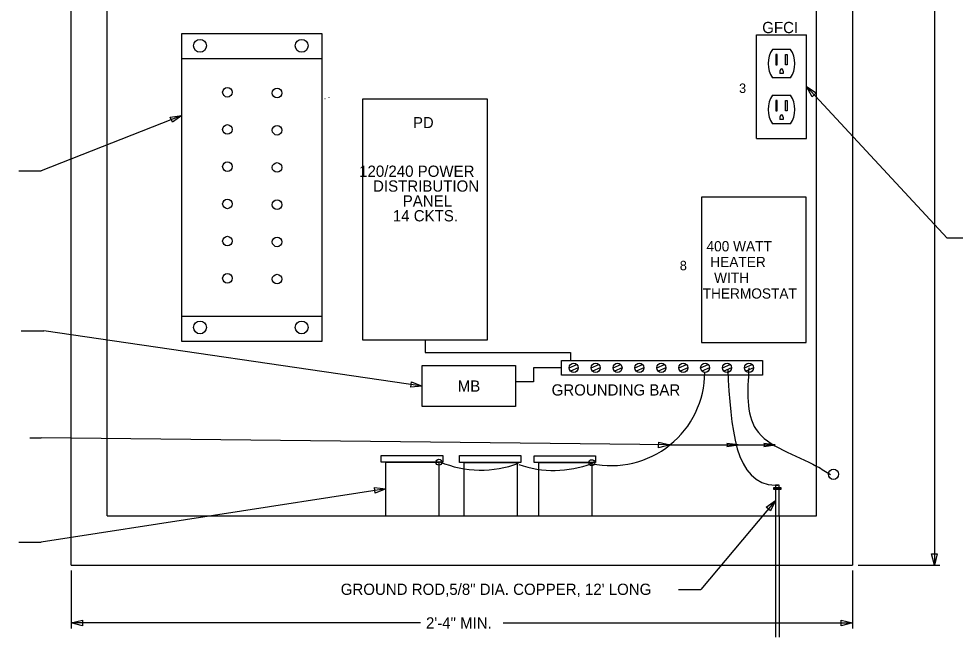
# Model space of a CAD drawing. Extents: x 507342 to 704973, y 495655 to 704964.
# Drawn here: x 507817.3 to 508092.2, y 495889.5 to 496071 of the extents above; entities that cross this region are included whole.
import ezdxf

# ---------------------------------------------------------------- set-up
doc = ezdxf.new("R2010")
doc.units = 0
doc.layers.add('1', color=7, linetype='Continuous')

msp = doc.modelspace()

# ---------------------------------------------------------------- linework, layer by layer
at = {"layer": '1'}
for p, q in [((507832.71, 495910.72), (507832.71, 496257.26)), ((508062.05, 496257.26), (508062.05, 495910.72)), ((507843.29, 495925.16), (507843.29, 496213.94)), ((508051.52, 495925.16), (508051.52, 496210.3)), ((508086.1, 496080.69), (508086.1, 495910.72)), ((508033.92, 496066.25), (508048.55, 496066.25)), ((508033.92, 496035.86), (508033.92, 496066.25)), ((508048.55, 496035.86), (508048.55, 496066.25)), ((508038.59, 496062.02), (508043.88, 496062.02)), ((507865.24, 496059.34), (507906.26, 496059.34)), ((508040.74, 496055.6), (508040.74, 496054.9)), ((508041.72, 496055.6), (508041.72, 496054.9)), ((508043.88, 496053.67), (508038.59, 496053.67)), ((508041.72, 496054.9), (508040.74, 496054.9)), ((508048.55, 496051.06), (508089.82, 496006.62)), ((507907.2, 496047.61), (507907.31, 496047.61)), ((507907.2, 496047.61), (507907.2, 496047.61)), ((507907.2, 496047.61), (507907.2, 496047.61)), ((507908.42, 496047.82), (507908.43, 496047.83)), ((507908.42, 496047.82), (507908.44, 496047.82)), ((507908.43, 496047.82), (507908.42, 496047.82)), ((508038.59, 496048.55), (508043.88, 496048.55)), ((507865.2, 496042.57), (507823.93, 496026.4)), ((508040.74, 496042.13), (508040.74, 496041.46)), ((508041.72, 496042.13), (508041.72, 496041.46)), ((508043.88, 496040.2), (508038.59, 496040.2)), ((508041.72, 496041.46), (508040.74, 496041.46)), ((508033.92, 496035.86), (508048.55, 496035.86)), ((507817.33, 496026.4), (507823.93, 496026.4)), ((507918.22, 496012.06), (507918.22, 496012.06)), ((508096.42, 496006.62), (508089.82, 496006.62)), ((507865.24, 495983.75), (507906.26, 495983.75)), ((507818.08, 495979.47), (507824.68, 495979.47)), ((507935.78, 495963.22), (507824.68, 495979.47)), ((507936.59, 495976.74), (507936.59, 495973.1)), ((507936.59, 495973.1), (507979.3, 495973.1)), ((507979.3, 495973.1), (507979.3, 495970.73)), ((507972.5, 495968.58), (507968.39, 495968.58)), ((507968.39, 495968.58), (507968.39, 495964.47)), ((507976.61, 495968.58), (507972.5, 495968.58)), ((507978.94, 495968.58), (507981.17, 495969.56)), ((507981.56, 495968.58), (507979.32, 495967.61)), ((507985.36, 495968.58), (507987.6, 495969.56)), ((507987.99, 495968.58), (507985.75, 495967.61)), ((507991.79, 495968.58), (507994.03, 495969.56)), ((507994.41, 495968.58), (507992.18, 495967.61)), ((507998.22, 495968.58), (508000.46, 495969.56)), ((508000.84, 495968.58), (507998.6, 495967.61)), ((508004.65, 495968.58), (508006.88, 495969.56)), ((508007.27, 495968.58), (508005.03, 495967.61)), ((508011.07, 495968.58), (508013.31, 495969.56)), ((508013.7, 495968.58), (508011.46, 495967.61)), ((508017.5, 495968.58), (508019.74, 495969.56)), ((508020.12, 495968.58), (508017.89, 495967.61)), ((508023.93, 495968.58), (508026.17, 495969.56)), ((508026.55, 495968.58), (508024.31, 495967.61)), ((508030.36, 495968.58), (508032.59, 495969.56)), ((508032.98, 495968.58), (508030.74, 495967.61)), ((507968.39, 495964.47), (507963.1, 495964.47)), ((507820.63, 495948.05), (507823.93, 495948.05)), ((508008.48, 495945.93), (507823.93, 495948.05)), ((508008.48, 495945.93), (508028.52, 495945.93)), ((508028.52, 495945.93), (508039.34, 495945.93)), ((507925.12, 495925.34), (507925.12, 495940.87)), ((507925.12, 495940.87), (507940.65, 495940.87)), ((507940.65, 495940.87), (507940.65, 495925.34)), ((507948.06, 495925.3), (507948.06, 495940.83)), ((507948.06, 495940.83), (507963.59, 495940.83)), ((507963.59, 495940.83), (507963.59, 495925.3)), ((507969.98, 495925.22), (507969.98, 495940.75)), ((507969.98, 495940.75), (507985.51, 495940.75)), ((507985.51, 495940.75), (507985.51, 495925.22)), ((507925.12, 495933.11), (507823.93, 495917.46)), ((508038.97, 495933.39), (508039.01, 495933.43)), ((508038.97, 495933.18), (508039.23, 495933.43)), ((508038.97, 495933.07), (508039.33, 495933.43)), ((508038.97, 495932.86), (508039.45, 495933.34)), ((508039.45, 495932.97), (508039.92, 495933.43)), ((508039.45, 495932.86), (508040.02, 495933.43)), ((508039.53, 495932.84), (508040.13, 495933.43)), ((508039.57, 495932.84), (508040.17, 495933.43)), ((508039.85, 495932.84), (508040.45, 495933.43)), ((508040.06, 495932.84), (508040.57, 495933.34)), ((508040.17, 495932.84), (508040.57, 495933.23)), ((508040.57, 495933.34), (508040.66, 495933.43)), ((508040.57, 495932.92), (508041.04, 495933.39)), ((508040.59, 495932.84), (508041.04, 495933.29)), ((508040.7, 495932.84), (508041.04, 495933.18)), ((508040.81, 495932.84), (508041.04, 495933.08)), ((508040.91, 495932.84), (508041.04, 495932.97)), ((508041.02, 495932.84), (508041.04, 495932.86)), ((508039.45, 495929.65), (508017.59, 495903.54)), ((507843.29, 495925.16), (508051.52, 495925.16)), ((508039.45, 495925.19), (508039.45, 495889.53)), ((508040.57, 495925.19), (508040.57, 495889.53)), ((507817.33, 495917.46), (507823.93, 495917.46)), ((507832.71, 495910.72), (508062.05, 495910.72)), ((508063.7, 495910.72), (508087.75, 495910.72)), ((507832.71, 495909.07), (507832.71, 495892.08)), ((508062.05, 495909.07), (508062.05, 495892.08)), ((508010.99, 495903.54), (508017.59, 495903.54)), ((507935.22, 495893.73), (507832.71, 495893.73)), ((507959.54, 495893.73), (508062.05, 495893.73))]:
    msp.add_line(p, q, dxfattribs=at)
for points in [[(507865.24, 496066.67), (507906.26, 496066.67), (507906.26, 495976.33), (507865.24, 495976.33)], [(508039.53, 496057.48), (508040, 496057.48), (508040, 496060.47), (508039.53, 496060.47)], [(508042.92, 496057.48), (508042.45, 496057.48), (508042.45, 496060.47), (508042.92, 496060.47)], [(508050.19, 496048.08), (508048.55, 496051.06), (508051.4, 496049.2)], [(507918.22, 495976.74), (507954.96, 495976.74), (507954.96, 496047.37), (507918.22, 496047.37)], [(508039.53, 496044.01), (508040, 496044.01), (508040, 496046.98), (508039.53, 496046.98)], [(508042.92, 496044.01), (508042.45, 496044.01), (508042.45, 496046.98), (508042.92, 496046.98)], [(507861.83, 496042.14), (507865.2, 496042.57), (507862.43, 496040.6)], [(508017.78, 495976), (508048.48, 495976), (508048.48, 496018.61), (508017.78, 496018.61)], [(507976.61, 495970.73), (508035.63, 495970.73), (508035.63, 495966.43), (507976.61, 495966.43)], [(507935.78, 495969.24), (507963.1, 495969.24), (507963.1, 495957.19), (507935.78, 495957.19)], [(507932.63, 495964.51), (507935.78, 495963.22), (507932.39, 495962.88)], [(508005.19, 495946.79), (508008.48, 495945.93), (508005.17, 495945.14)], [(508028.52, 495945.93), (508025.22, 495946.4), (508025.57, 495945.93), (508025.22, 495945.46)], [(508028.52, 495945.93), (508025.22, 495946.4), (508025.57, 495945.93), (508025.22, 495945.46)], [(508039.34, 495945.93), (508036.03, 495946.4), (508036.39, 495945.93), (508036.03, 495945.46)], [(508039.34, 495945.93), (508036.03, 495946.4), (508036.39, 495945.93), (508036.03, 495945.46)], [(507923.75, 495942.89), (507941.79, 495942.89), (507941.79, 495940.87), (507923.75, 495940.87)], [(507946.68, 495942.85), (507964.72, 495942.85), (507964.72, 495940.83), (507946.68, 495940.83)], [(507968.61, 495942.77), (507986.64, 495942.77), (507986.64, 495940.75), (507968.61, 495940.75)], [(507921.74, 495933.42), (507925.12, 495933.11), (507921.99, 495931.79)], [(508038.97, 495933.43), (508041.04, 495933.43), (508041.04, 495932.84), (508038.97, 495932.84)], [(508039.45, 495925.19), (508040.57, 495925.19), (508040.57, 495934.11), (508039.45, 495934.11)], [(508036.7, 495927.65), (508039.45, 495929.65), (508037.97, 495926.59)], [(508086.93, 495914.02), (508086.1, 495910.72), (508085.28, 495914.02)], [(507836.01, 495892.91), (507832.71, 495893.73), (507836.01, 495894.56)], [(508058.75, 495894.56), (508062.05, 495893.73), (508058.75, 495892.91)]]:
    msp.add_lwpolyline(points, close=True, dxfattribs=at)
for centre, radius in [((507870.55, 496063.04), 1.88), ((507900.39, 496063.04), 1.88), ((507878.6, 496049.42), 1.41), ((507893.16, 496049.18), 1.41), ((507878.6, 496038.5), 1.41), ((507893.16, 496038.27), 1.41), ((507878.6, 496027.59), 1.41), ((507893.16, 496027.35), 1.41), ((507878.6, 496016.67), 1.41), ((507893.16, 496016.43), 1.41), ((507878.6, 496005.75), 1.41), ((507893.16, 496005.51), 1.41), ((507878.6, 495994.83), 1.41), ((507893.16, 495994.6), 1.41), ((507870.55, 495980.42), 1.88), ((507900.39, 495980.42), 1.88), ((507940.65, 495940.87), 0.875), ((507940.65, 495940.87), 5.3286460452790905e-14), ((507985.53, 495940.75), 0.875), ((508056.48, 495937.33), 1.5)]:
    msp.add_circle(centre, radius, dxfattribs=at)
for centre, radius, start, end in [((507991.31, 495967.29), 27.4, 257.7534, 359.8191), ((507953.02, 495969.78), 31.22, 247.2327, 290.6838), ((507974.4, 495969.69), 31.22, 250.7721, 290.8216)]:
    msp.add_arc(centre, radius, start, end, dxfattribs=at)
for centre, major_axis, start_param, end_param in [((508041.63, 496057.83), (0, -5.91), 3.928313, 5.49694), ((508040.83, 496057.83), (0, -5.91), 0.786246, 2.354872), ((508041.23, 496055.59), (0, -0.676), 1.570106, 4.713842), ((508041.63, 496044.35), (0, -5.91), 3.928313, 5.49694), ((508040.83, 496044.35), (0, -5.91), 0.786246, 2.354872), ((508041.23, 496042.11), (0, -0.676), 1.570106, 4.713842)]:
    msp.add_ellipse(centre, major_axis=major_axis, ratio=0.728875, start_param=start_param, end_param=end_param, dxfattribs=at)
for centre in [(507980.25, 495968.58), (507986.68, 495968.58), (507993.1, 495968.58), (507999.53, 495968.58), (508005.96, 495968.58), (508012.38, 495968.58), (508018.81, 495968.58), (508025.24, 495968.58), (508031.67, 495968.58)]:
    msp.add_ellipse(centre, major_axis=(0, 1.38), ratio=0.94971, dxfattribs=at)
for points in [[(508025.43, 495968.09), (508039.45, 495934.11), (508040.17, 495934.11)], [(508031.67, 495968.58), (508033.76, 495950.51), (508051.64, 495939.67), (508055.63, 495937.25)]]:
    msp.add_spline(points, degree=3, dxfattribs=at)

# ---------------------------------------------------------------- texts
msp.add_text('GFCI', height=3.3, rotation=360, dxfattribs=at).set_placement((508035.57, 496066.76))
for s, height, p in [('3', 2.78, (508028.77, 496049.2)), ('PD', 3.24, (507933.1, 496038.9)), (' 120/240 POWER ', 3.2997, (507916.03, 496024.6)), ('DISTRIBUTION', 3.2997, (507921.34, 496020.25)), ('PANEL', 3.3, (507930.05, 496015.89)), ('14 CKTS.', 3.3, (507927.14, 496011.53)), (' 400 WATT', 3, (508018.1, 496002.74)), ('  HEATER', 3, (508018.1, 495998.12)), ('8', 2.78, (508011.38, 495997.19)), ('   WITH', 3, (508018.1, 495993.5)), ('THERMOSTAT', 3, (508018.1, 495988.88)), ('MB', 3.3, (507946.19, 495961.57)), ('GROUNDING BAR', 3.2997, (507973.75, 495960.43)), ('GROUND ROD,5/8" DIA. COPPER, 12\' LONG', 3.2997, (507911.85, 495901.95)), ('2\'-4" MIN.', 3.3, (507936.87, 495892.08))]:
    msp.add_text(s, height=height, dxfattribs=at).set_placement(p)

doc.saveas('drawing.dxf')
